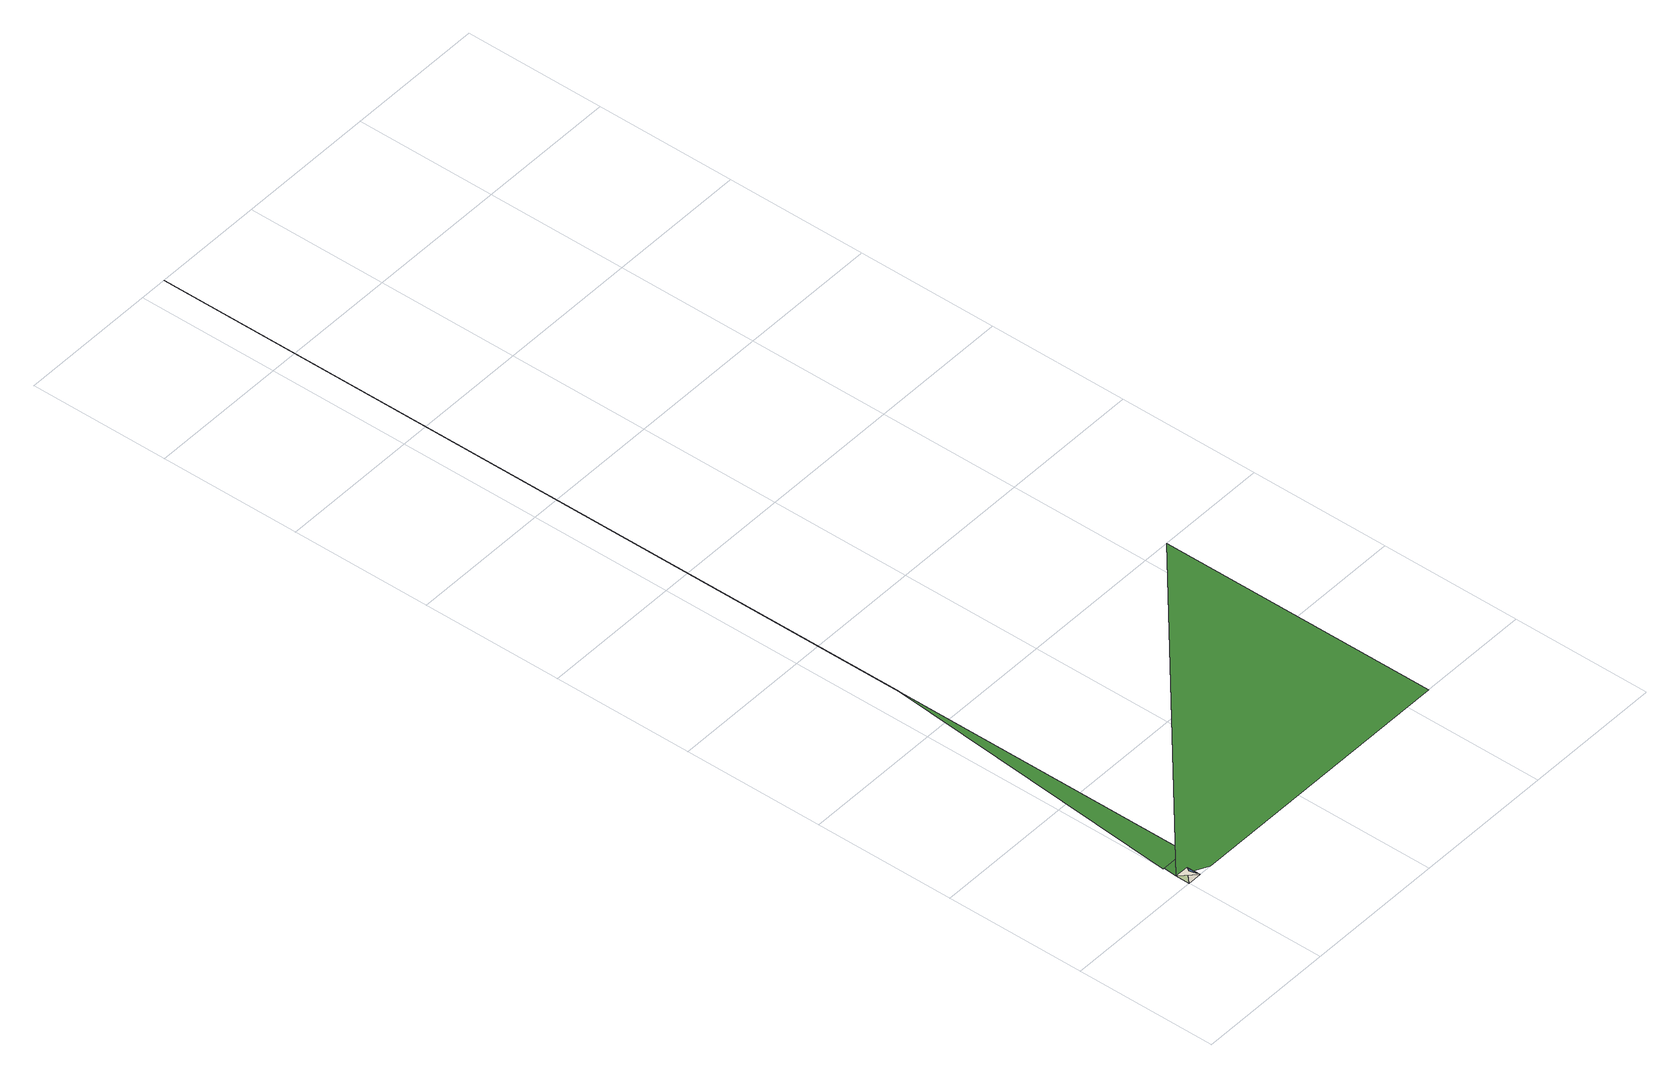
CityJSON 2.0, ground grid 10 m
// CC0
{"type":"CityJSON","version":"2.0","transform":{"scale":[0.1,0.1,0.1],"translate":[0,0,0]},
"CityObjects":{
"building1":{"type":"Building","attributes":{"measuredHeight":22.3,"roofType":"gable","yearOfConstruction":1904,"owner":"Elvis Presley"},"address":[{"CountryName":"Canada","LocalityName":"Chibougamau","ThoroughfareNumber":"666","ThoroughfareName":"rue du Diable","PostalCode":"H0H 0H0"}],"children":["building1-1"],"geometry":[{"type":"Solid","lod":"2.1","boundaries":[[[[0,1,2]],[[3,1,0]],[[3,0,2,1]],[[0,3,0,2]]]],"semantics":{"surfaces":[{"type":"WallSurface"}],"values":[[0,null,0,0]]}}]},
"building1-1":{"type":"BuildingPart","attributes":{"renovation":"2001/09/11"},"parents":["building1"],"geometry":[{"type":"Solid","lod":"2","boundaries":[[[[0,1,2]],[[3,1,0]],[[3,0,2,1]],[[0,3,0,2]]]]}]},
"building2":{"type":"Building","attributes":{"measuredHeight":223},"children":["building2-1"],"geometry":[{"type":"MultiSurface","lod":"2","boundaries":[[[0,1,2]],[[3,1,0]],[[3,0,2,1]],[[0,3,0,2]]]}]},
"building2-1":{"type":"BuildingInstallation","attributes":{"function":"balcony"},"parents":["building2"],"geometry":[{"type":"MultiSurface","lod":"2.2","boundaries":[[[0,1,2]],[[3,1,0]],[[3,0,2,1]],[[0,3,0,2]]]}]},
"bridge1":{"type":"Bridge","address":[{"CountryName":"UK","LocalityName":"London"}],"geometry":[{"type":"MultiSurface","lod":"2","boundaries":[[[0,1,2]],[[3,1,0]],[[3,0,2,1]],[[0,3,0,2]]]}]},
"tree1":{"type":"SolitaryVegetationObject","geometry":[{"type":"MultiSurface","lod":"2","boundaries":[[[2,4,5,6]],[[7,8,9,10]],[[2,6,8,7]]]}]},
"terrain1":{"type":"TINRelief","geometry":[{"type":"CompositeSurface","lod":"2","boundaries":[[[3,0,2]]]}]},
"waterbody1":{"type":"WaterBody","geometry":[{"type":"CompositeSurface","lod":"1","boundaries":[[[0,1,11]],[[3,1,0]],[[3,0,2,1]],[[0,3,0,2]]]}]},
"waterbody2":{"type":"WaterBody","attributes":{"usage":"leisure","function":"leisure"},"geometry":[{"type":"MultiSurface","lod":"1","boundaries":[[[0,1,2]],[[3,1,0]],[[3,0,2,1]],[[0,3,0,2]]],"semantics":{"surfaces":[{"type":"WaterSurface"},{"type":"WaterGroundSurface"}],"values":[0,0,1,1]}}]}
},
"vertices":[
[10,0,0],[10,10,0],[0,10,0],[0,0,0],
[220,200,0],[220,0,0],[20,0,0],[20,240,0],[20,800,0],[20,20,0],[0,20,0],
[0,0,10]
]}
